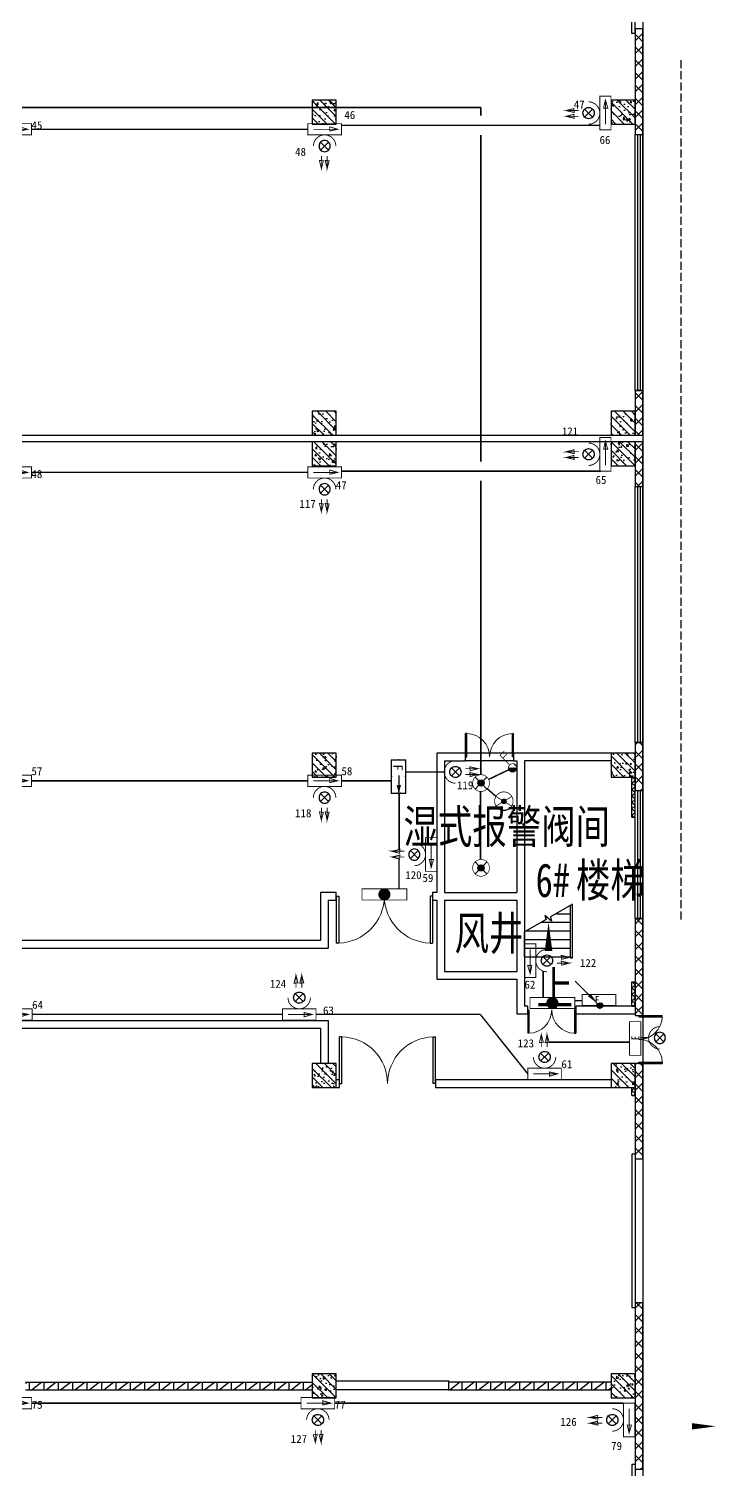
# Model space of a CAD drawing. Header units: millimetres. Extents: x -633009578 to 5705885, y -633235091 to 2571734.
# Drawn here: x 3144997 to 3166546, y 2095835 to 2140835 of the extents above; entities that cross this region are included whole.
import ezdxf
from ezdxf.enums import TextEntityAlignment as Align

# ---------------------------------------------------------------- set-up
doc = ezdxf.new("R2010")
doc.units = ezdxf.units.MM
doc.header["$LTSCALE"] = 1000
doc.header["$MEASUREMENT"] = 0
doc.linetypes.add('DASH', pattern=[0.35, 0.25, -0.1])
doc.layers.get('0').update_dxf_attribs({"color": 9})
for name, color, linetype in [('000000000000电气', 7, 'Continuous'), ('A-COLUM(柱)', 255, 'Continuous'), ('A-DI-S(箭头)', 76, 'Continuous'), ('A-DOOR(门）', 4, 'Continuous'), ('A-F-AREA(计算)', 5, 'Continuous'), ('A-FLOR(看线)', 8, 'Continuous'), ('A-HATH(填充)', 8, 'Continuous'), ('A-ST-O(室外)', 54, 'Continuous'), ('A-STAR(楼梯)', 51, 'Continuous'), ('A-TEXT(房间)', 243, 'Continuous'), ('A-WALL(墙)', 255, 'Continuous'), ('A-WINDOW（窗）', 4, 'Continuous'), ('DIM_SYMB', 3, 'Continuous'), ('PUB_TEXT', 7, 'Continuous'), ('WALL', 9, 'Continuous'), ('电-弱电平面-箭头', 3, 'Continuous'), ('电-强电平面-线缆', 3, 'Continuous'), ('设备-动力', 3, 'Continuous'), ('设备-照明', 3, 'Continuous')]:
    doc.layers.add(name, color=color, linetype=linetype)
doc.styles.add('_TCH', font='simhei.ttf', dxfattribs={"width": 0.75, "bigfont": 'hztxt.shx'})
doc.styles.add('_TCH_DIM', font='simhei.ttf', dxfattribs={"width": 0.8, "bigfont": 'hztxt.shx'})
doc.styles.add('_TEL_DIM', font='simhei.ttf', dxfattribs={"height": 3.5, "bigfont": 'HZTXT'})
doc.styles.add('IDQSTYLE', font='simhei.ttf', dxfattribs={"width": 0.707, "bigfont": 'hztxt.shx'})
doc.styles.get("Standard").update_dxf_attribs({"font": 'simhei.ttf', "bigfont": 'hztxt.shx'})
doc.styles.add('宋体', font='simhei.ttf')
pattern_1 = [(45, (597721.4751960551, 677964.29318137), (-100.0001016555733, 100.0001016555733), []), (135, (597721.4751960551, 677964.29318137), (-100.0001016555733, -100.0001016555733), [])]
pattern_2 = [(45, (597821.4751960551, 677964.29318137), (-200.0002033111466, 200.0002033111467), []), (135, (597821.4751960551, 677964.29318137), (-200.0002033111467, -200.0002033111466), [])]
pattern_3 = [(0, (597621.4751960551, 677964.29318137), (0, 350), []), (37.875, (598021.4751960551, 677964.29318137), (-169.61527734408, 218.0766567528281), []), (90, (598021.4751960551, 677964.29318137), (-450, 2.755455298081545e-14), [])]

# ---------------------------------------------------------------- blocks, each defined once
blk = doc.blocks.new('HC000080')
at = {"color": 0, "linetype": 'Continuous', "const_width": 0.2}
blk.add_lwpolyline([(-3.75, 1.25), (3.75, 1.25), (3.75, -1.25), (-3.75, -1.25), (-3.75, 1.25)], dxfattribs=at)
at = {"color": 0, "style": 'IDQSTYLE', "width": 0.7}
for tag, p in [('E', (-0.3130491551307273, -0.8903283460458624)), ('PSFHATT', (5.75, -1.25))]:
    blk.add_attdef(tag, p, '', height=1.715220417977644, dxfattribs=at)
blk = doc.blocks.new('*X126')
at = {"color": 0, "linetype": 'Continuous'}
for p, q in [((192.590110055903, 446.7242872143482), (193.9264208598343, 448.0605980182795)), ((192.6512440212146, 447.2096852483717), (193.4410228258108, 447.9994640529679)), ((192.666080612941, 446.3759937026742), (194.2747143715083, 447.9846274612416)), ((192.8122309321682, 446.0978799531896), (194.552828120993, 447.8384771420143)), ((193.0126674313866, 445.874052383696), (194.7766556904866, 447.6380406427959)), ((193.2651240367983, 445.7022449203958), (194.9484631537868, 447.3855840373842)), ((193.5780466605768, 445.5909034754624), (195.0598045987202, 447.0726614136058)), ((193.9838870800477, 445.5724798262212), (195.0782282479613, 446.6668209941349))]:
    blk.add_line(p, q, dxfattribs=at)
blk = doc.blocks.new('HC001447')
at = {"color": 0, "linetype": 'Continuous'}
blk.add_line((-5.469508829517324, -5.531426259851287), (-2.364015929042509, -2.356448738054951), dxfattribs=at)
blk.add_lwpolyline([(-2.364015929042509, -2.356448738054951, 0.8, 0, 0), (-0.4121164681388194, -0.4698776614111466, 0, 0, 0)], format="xyseb", dxfattribs=at)
blk.add_circle((0, 0), 0.625, dxfattribs=at)
at = {"color": 0, "linetype": 'Continuous', "xscale": 0.5, "yscale": 0.5, "zscale": 0.5}
blk.add_blockref('*X126', (-96.91845018383214, -223.4069038532592), dxfattribs=at)
at = {"color": 0, "style": 'IDQSTYLE', "width": 0.7}
blk.add_attdef('PSFHATT', (2.62500001, -5.531426259851287), '', height=2.5, dxfattribs=at)
blk = doc.blocks.new('HC000078')
at = {"color": 0, "linetype": 'Continuous', "const_width": 0.2}
for points in [[(-3.750000000000028, 1.25), (3.75, 1.25), (3.75, -1.25), (-3.750000000000028, -1.25), (-3.750000000000028, 1.25)], [(2.5, 0), (-2.500000000000028, 0)]]:
    blk.add_lwpolyline(points, dxfattribs=at)
blk.add_lwpolyline([(2.917016710174721, 0), (1.120131515022848, 0.3984556212736834), (1.120131515022848, -0.539087017017323)], close=True, dxfattribs=at)
at = {"color": 0, "style": 'IDQSTYLE', "width": 0.7}
blk.add_attdef('PSFHATT', (5.75, -1.25), '', height=2.5, dxfattribs=at)
blk = doc.blocks.new('HC000064')
at = {"color": 0, "linetype": 'Continuous'}
for p, q in [((-0.8838834764831063, -0.8838834764831063), (0.8838834764831063, 0.8838834764831063)), ((-0.8838834764830494, 0.8838834764831063), (0.8838834764831631, -0.8838834764831063))]:
    blk.add_line(p, q, dxfattribs=at)
at = {"color": 0, "linetype": 'Continuous', "const_width": 0.2}
blk.add_lwpolyline([(5.710751695749348e-14, 2.499999999999886, 0.1989123673796647), (-1.767766952966326, 1.767766952966327, 0.1989123673796613), (-2.5, 1.951292859901378e-16, 0.1989123673796761), (-1.767766952966326, -1.76776695296644, 0.1989123673796782), (5.594010226827932e-14, -2.500000000000227)], format="xyb", dxfattribs=at)
for points in [[(2.226896073527712, 0.5659208660671311), (5.003498004369476, 0.5624686703930024), (3.296463286048663, 1.009912150058199), (3.185957433181557, 0.1260038671447887), (5.003498004369476, 0.5624686703930024)], [(2.224443767981995, -0.721123763554715), (5.001045698823816, -0.7245759592289005), (3.294010980502946, -0.2771324795636474), (3.18350512763584, -1.161040762477114), (5.001045698823816, -0.7245759592289005)]]:
    blk.add_lwpolyline(points, dxfattribs=at)
at = {"color": 0, "linetype": 'Continuous'}
for centre, radius, start, end in [((1.199040866595169e-14, -7.105427357601002e-14), 1.250000000000069, 135.0000000000036, 179.9999999999968), ((-2.259303855112194e-14, -1.740829702612245e-13), 1.250000000000117, 89.99999999999898, 134.9999999999991), ((-9.10937991704941e-14, -1.740829702612245e-13), 1.250000000000117, 45.00000000000085, 89.99999999999582), ((-1.252331571777177e-13, -7.088774012231625e-14), 1.250000000000068, 3.249254662582951e-12, 44.99999999999639), ((-2.284838984678572e-13, -5.684341886080801e-14), 1.250000000000172, 315.0000000000093, 2.605510395054555e-12), ((-2.264854970235319e-14, -5.695444116327053e-14), 1.250000000000034, 179.9999999999974, 225.0000000000007), ((-2.270406085358445e-14, -1.338928967697939e-13), 1.24999999999998, 224.9999999999983, 270.000000000001), ((-9.131584377541913e-14, 3.996802888650564e-15), 1.250000000000118, 270.0000000000042, 315.0000000000028)]:
    blk.add_arc(centre, radius, start, end, dxfattribs=at)
at = {"color": 0, "style": 'IDQSTYLE', "width": 0.7}
blk.add_attdef('PSFHATT', (7.003498004369476, -2.500000010000227), '', height=2.5, dxfattribs=at)
blk = doc.blocks.new('*X118')
at = {"color": 0, "linetype": 'Continuous'}
for p, q in [((279.6093350358959, 223.0407925409721), (280.9478239213746, 224.3792814264508)), ((279.6227829512929, 223.3370831688437), (280.6515332934888, 224.3658335110396)), ((279.6511091444202, 222.7997239370217), (281.1888925253249, 224.3375073179265)), ((279.7280550816477, 222.5938271617747), (281.3947893005719, 224.2605613806989)), ((279.7925730165214, 223.7897159465469), (280.1989005157282, 224.1960434457536)), ((279.8323224122641, 222.4152517799165), (281.5733646824301, 224.1562940500824)), ((279.960458729053, 222.2605453842307), (281.7280710781159, 224.0281577332937)), ((280.1113752959016, 222.1286192386046), (281.8599972237337, 223.8772411664368)), ((280.2858431100155, 222.020244340244), (281.9683721221114, 223.7027733523398)), ((280.4868434366447, 221.9384019543985), (282.0502145079389, 223.5017730256928)), ((280.7212278995912, 221.8899437048705), (282.0986727574656, 223.2673885627449)), ((281.0058032732674, 221.891676366072), (282.0969400962746, 222.9828131890793)), ((281.4082737989092, 222.0113041792392), (281.9773122830819, 222.5803426634118))]:
    blk.add_line(p, q, dxfattribs=at)
blk = doc.blocks.new('HC000083')
at = {"color": 0, "linetype": 'Continuous', "const_width": 0.2}
blk.add_lwpolyline([(-5, 1.25), (-5, -1.250000000000057), (5.000000000000057, -1.250000000000057), (5.000000000000057, 1.25), (-5, 1.25)], dxfattribs=at)
blk.add_lwpolyline([(-1.25, -6.89688106980167e-17, 0.1989123673796731), (-0.8838834764831631, -0.88388347648322, 0.1989123673796706), (5.611420480838656e-14, -1.250000000000057, 0.198912367379652), (0.8838834764832768, -0.88388347648322, 0.1989123673796278), (1.25, 0, 0.1989123673796504), (0.88388347648322, 0.8838834764830494, 0.1989123673796686), (5.680893445545904e-14, 1.25, 0.1989123673796706), (-0.883883476483163, 0.8838834764831632, 0.1989123673796553)], format="xyb", close=True, dxfattribs=at)
at = {"color": 0, "linetype": 'Continuous'}
blk.add_blockref('*X118', (-280.8559544658493, -223.1326619964974), dxfattribs=at)
at = {"color": 0, "style": 'IDQSTYLE', "width": 0.7}
blk.add_attdef('PSFHATT', (7.000000000000057, -1.250000010000057), '', height=2.5, dxfattribs=at)
blk = doc.blocks.new('HC000063')
at = {"color": 0, "linetype": 'Continuous'}
for p, q in [((-0.8838834764831063, -0.8838834764831631), (0.8838834764831063, 0.8838834764829926)), ((-0.8838834764830494, 0.8838834764830494), (0.8838834764831631, -0.8838834764831631))]:
    blk.add_line(p, q, dxfattribs=at)
at = {"color": 0, "linetype": 'Continuous', "const_width": 0.2}
blk.add_lwpolyline([(5.77736507722736e-14, 2.499999999999886, 0.1989123673796648), (-1.767766952966326, 1.767766952966213, 0.1989123673796613), (-2.5, -1.128255746208508e-13, 0.1989123673796761), (-1.767766952966326, -1.767766952966497, 0.1989123673796782), (5.594010226827932e-14, -2.500000000000284)], format="xyb", dxfattribs=at)
at = {"color": 0, "linetype": 'Continuous'}
for centre, radius, start, end in [((1.49213974509621e-13, -1.27897692436818e-13), 1.250000000000206, 135.0000000000062, 179.9999999999993), ((-9.120482147295661e-14, -2.025046796916286e-13), 1.250000000000089, 89.99999999999582, 134.999999999996), ((-2.248201624865942e-14, -2.025046796916286e-13), 1.250000000000089, 45.00000000000399, 89.99999999999898), ((-2.62456723021387e-13, -1.277311589831243e-13), 1.250000000000206, 6.4374426752811e-13, 44.9999999999938), ((-9.126033262418787e-14, -1.422195694544826e-13), 1.249999999999966, 179.9999999999987, 225.000000000002), ((-9.131584377541913e-14, -1.623146062001979e-13), 1.249999999999951, 225.0000000000013, 270.0000000000042), ((-2.270406085358445e-14, -2.442490654175344e-14), 1.250000000000089, 270.000000000001, 314.9999999999997), ((-1.598721155460225e-13, -1.4210854715202e-13), 1.250000000000103, 315.000000000008, 1.302755197527349e-12)]:
    blk.add_arc(centre, radius, start, end, dxfattribs=at)
at = {"color": 0, "style": 'IDQSTYLE', "width": 0.7}
blk.add_attdef('PSFHATT', (3.250000009999943, -2.500000010000284), '', height=2.5, dxfattribs=at)
blk = doc.blocks.new('$equip_U$00000097(PC-20190719OMEG)')
h = blk.add_hatch()
h.set_pattern_fill('ANGLE', color=3, scale=0.25)
h.set_pattern_definition([(0, (-95.90287843095575, -36.03268988946184), (0, 0.873125), [0.635, -0.238125]), (90, (-95.90287843095575, -36.03268988946184), (-0.873125, 5.346348682527664e-17), [0.635, -0.238125])])
h.paths.add_polyline_path([(-0.6530363404890522, 0.00859680310350086), (-0.3650363404885866, -0.06340319689661555), (-0.3650363404885866, 0.08059680310361728)])
at = {"color": 3}
for p, q in [((-0.7199999999938882, 0.2999999999974534), (-0.7199999999938882, -0.2999999999974534)), ((0.7200000000011642, 0.2999999999974534), (-0.7199999999938882, 0.2999999999974534)), ((-0.7078247590179672, 0.08059680310361728), (-0.7078247590179672, -0.06340319689661555)), ((-0.6530363404890522, 0.00859680310350086), (-0.3650363404885866, 0.08059680310361728)), ((-0.3650363404885866, -0.06340319689661555), (-0.6530363404890522, 0.00859680310350086)), ((0.05609875861409819, 0.00859680310350086), (-0.6050363404938253, 0.00859680310350086)), ((0.7200000000011642, -0.2999999999974534), (0.7200000000011642, 0.2999999999974534)), ((-0.7199999999938882, -0.2999999999974534), (0.7200000000011642, -0.2999999999974534))]:
    blk.add_line(p, q, dxfattribs=at)
at = {"color": 3, "const_width": 0.04}
blk.add_lwpolyline([(-0.7199999999938882, 0.2999999999974534), (-0.7199999999938882, -0.2999999999974534), (0.7200000000011642, -0.2999999999974534), (0.7200000000011642, 0.2999999999974534), (-0.7199999999938882, 0.2999999999974534), (-0.7199999999938882, -0.2999999999974534)], dxfattribs=at)
for p in [(0, 0.2999999999974534), (-0.7199999999938882, -1.818989403545856e-12), (-7.619048119522631e-06, -0.3000099999972008), (0.7200000000011642, -1.818989403545856e-12)]:
    blk.add_point(p)
at = {"color": 7, "style": '_TEL_DIM', "flags": 1}
for tag in ['REMARK', 'A']:
    blk.add_attdef(tag, text='', height=2.5e-05, dxfattribs=at).set_placement((0, 0), align=Align.MIDDLE_CENTER)
at = {"color": 3, "style": '_TEL_DIM'}
blk.add_attdef('F', text='', height=0.4, dxfattribs=at).set_placement((0.3836356056344812, -0.03004351179515652), align=Align.MIDDLE_CENTER)
at = {"color": 7, "style": '_TEL_DIM'}
blk.add_attdef('$TEXT$', text='', height=2.5e-05, dxfattribs=at).set_placement((0.3836356056344812, -0.03004351179333753), align=Align.MIDDLE_CENTER)
blk = doc.blocks.new('*X150')
at = {"color": 0, "linetype": 'Continuous'}
for p, q in [((279.9420860686181, 223.0907008612197), (280.8979156011271, 224.0465303937287)), ((279.9854805002326, 222.8512525803596), (281.1373638819872, 224.0031359621142)), ((279.9868669209781, 223.4183244260543), (280.5702920362925, 224.0017495413687)), ((280.0743412491943, 222.6572706168466), (281.3313458455001, 223.9142752131524)), ((280.1974871625503, 222.497573817728), (281.4910426446187, 223.7911292997965)), ((280.3519451819565, 222.3691891246596), (281.6194273376872, 223.6366712803903)), ((280.539796743254, 222.2741979734825), (281.7144184888643, 223.4488197190928)), ((280.7702917107533, 222.2218502285072), (281.7667662338396, 223.2183247515934)), ((281.0759642864814, 222.2446800917606), (281.7439363705861, 222.9126521758653))]:
    blk.add_line(p, q, dxfattribs=at)
blk = doc.blocks.new('HC000061')
at = {"color": 0, "linetype": 'Continuous'}
for p, q in [((-0.655530613370388, 0.6381189538353738), (-1.771203499631326, 1.764323712616999)), ((1.767766952962234, 1.767766952962347), (0.6468833682913555, 0.6468833682914692)), ((-0.6554506590218239, -0.6382010795241513), (-1.771171542393972, -1.764355793885329)), ((0.6468833682801005, -0.6468833682798731), (1.767766952964394, -1.767766952964166))]:
    blk.add_line(p, q, dxfattribs=at)
at = {"color": 0, "linetype": 'Continuous', "const_width": 0.2}
blk.add_lwpolyline([(1.767766952966383, -1.767766952966212, 0.1989123673796617), (2.5, 2.273736754432321e-13, 0.1989123673796613), (1.767766952966326, 1.767766952966554, 0.1989123673796529), (5.710751695749348e-14, 2.500000000000114, 0.1989123673796647), (-1.767766952966326, 1.767766952966554, 0.1989123673796613), (-2.5, 2.275688047292222e-13, 0.1989123673796761), (-1.767766952966327, -1.767766952966212, 0.198912367379672), (5.627316917566264e-14, -2.499999999999886, 0.1989123673796541)], format="xyb", close=True, dxfattribs=at)
at = {"color": 0, "linetype": 'Continuous'}
blk.add_circle((5.684341886080801e-14, 2.273736754432321e-13), 0.9148312326998418, dxfattribs=at)
blk.add_blockref('*X150', (-280.8559544658493, -223.1326619964972), dxfattribs=at)
at = {"color": 0, "style": 'IDQSTYLE', "width": 0.7}
blk.add_attdef('PSFHATT', (4.50000001, -2.500000009999886), '', height=2.5, dxfattribs=at)
blk = doc.blocks.new('HC000109')
at = {"color": 0, "linetype": 'Continuous'}
for p, q in [((-1.24820705141542, 1.183073497038947), (0.06692650293882746, 2.498207051393194)), ((-1.227375439261322, 1.48674782166762), (-0.2367478216677337, 2.477375439261209)), ((-1.210436602831748, 0.9380012331479861), (-0.01630163230771547, 2.132136203672019)), ((-1.136356950678134, 0.7292381728269675), (-0.01630163230771547, 1.849293491197443)), ((-1.03445970279165, 0.5482927082388755), (-0.01630163230771547, 1.56645077872281)), ((-1.0086771875512, 1.988288785852376), (-0.7382887857986016, 2.258677187604974)), ((-0.9084859780380721, 0.391423720517821), (-0.01630163230771547, 1.283608066248178)), ((-0.7597101605791745, 0.2573568255020859), (-0.01630163230765862, 1.000765353773545)), ((-0.5875373848356271, 0.1466868887710007), (-0.01630163230771547, 0.7179226412989692)), ((-0.3892351022589078, 0.06214645887314418), (-0.01630163230771547, 0.4350799288243365)), ((-0.1584549823282369, 0.01008386632918246), (-0.01630163230771547, 0.1522372163497039)), ((0.5026729312669436, 0.1055263549750975), (1.144473645024846, 0.747327068733))]:
    blk.add_line(p, q, dxfattribs=at)
at = {"color": 0, "linetype": 'Continuous', "const_width": 0.2}
for points in [[(0.8838834764831067, 2.133883476483163), (3.75, 5), (5, 3.75)], [(-0.01630163230771547, 2.446617038184797), (-0.01630163230771547, 0.007363348568844685)], [(2.883811813151795, 4.145929775218292), (4.176439635083511, 2.889893845753306)]]:
    blk.add_lwpolyline(points, dxfattribs=at)
blk.add_lwpolyline([(0.88388347648322, 0.3661165235168934, 0.1989123673796338), (1.249999999999944, 1.250000000000057, 0.1989123673796269), (0.8838834764831636, 2.13388347648322, 0.1989123673796352), (3.608224830031759e-16, 2.5, 0.198912367379654), (-0.8838834764831626, 2.133883476483277, 0.1989123673796721), (-1.250000000000056, 1.250000000000057, 0.1989123673796564), (-0.8838834764832764, 0.3661165235168368, 0.198912367379673), (0, 0, 0.198912367379652)], format="xyb", close=True, dxfattribs=at)
at = {"color": 0, "style": 'IDQSTYLE', "width": 0.7}
blk.add_attdef('PSFHATT', (7, -1e-08), '', height=2.5, dxfattribs=at)
blk = doc.blocks.new('*X159')
at = {"color": 0, "linetype": 'Continuous'}
for p, q in [((292.887994045295, 135.6274459094068), (293.516320533106, 136.2557723972178)), ((292.952224463849, 135.4088336154862), (293.7349328270265, 136.1915419786637)), ((292.9956283900541, 136.0179229666405), (293.1258434758722, 136.1481380524586)), ((293.0755886594741, 135.2493550986367), (293.8944113438761, 136.0681777830387)), ((293.2494900660814, 135.1404137927693), (294.0033526497434, 135.8942763764314)), ((293.4911899527468, 135.0992709669601), (294.0444954755525, 135.6525764897659))]:
    blk.add_line(p, q, dxfattribs=at)
blk = doc.blocks.new('HC000703')
at = {"color": 0, "linetype": 'Continuous', "const_width": 0.2000000000000002}
blk.add_lwpolyline([(-2.399999999999977, 0.05872925643336657, 1), (2.399999999999977, 0.05872925643336657, 1)], format="xyb", close=True, dxfattribs=at)
at = {"color": 0, "linetype": 'Continuous', "const_width": 0.2}
for points in [[(-2.074282131997677, 1.265938284269794), (2.022051310501354, -1.234061715730206)], [(2.074282131997734, 1.265938284269794), (-2.022051310501354, -1.234061715730206)]]:
    blk.add_lwpolyline(points, dxfattribs=at)
at = {"color": 0, "linetype": 'Continuous'}
blk.add_circle((0.02097265619840982, -0.0127996515010409), 0.5796574060804803, dxfattribs=at)
blk.add_arc((3.410605131648481e-12, 0.05872925643825511), 2.400000000004948, 224.6186283858651, 315.1351718326803, dxfattribs=at)
blk.add_blockref('*X159', (-293.4444389024706, -135.6911545353449), dxfattribs=at)
at = {"color": 0, "style": 'IDQSTYLE', "width": 0.7}
blk.add_attdef('PSFHATT', (4.400000009999977, -2.341270753566693), '', height=2.5, dxfattribs=at)
blk = doc.blocks.new('$DorLib2D$00000002')
for p, q in [((-0.5, -5.684341886080802e-17), (-0.5000000000000007, 0.4875)), ((-0.4750000000000007, 0.4875), (-0.5000000000000007, 0.4875)), ((-0.475, -2.842170943040401e-17), (-0.4750000000000007, 0.4875)), ((0.475, -2.842170943040401e-17), (0.4750000000000007, 0.4875)), ((0.4750000000000007, 0.4875), (0.5000000000000007, 0.4875)), ((0.5, -5.684341886080802e-17), (0.5000000000000007, 0.4875)), ((-0.5, -5.684341886080802e-17), (-0.475, -2.842170943040401e-17)), ((0.5, -5.684341886080802e-17), (0.475, -2.842170943040401e-17))]:
    blk.add_line(p, q)
at = {"lineweight": 13}
for centre, start, end in [((-0.4875, -4.263256414560601e-17), 0, 88.53071641864632), ((0.4875, -4.263256414560601e-17), 91.4692835813537, 180)]:
    blk.add_arc(centre, 0.4875, start, end, dxfattribs=at)
blk = doc.blocks.new('$DorLib2D$00000126')
at = {"color": 0, "linetype": 'Continuous'}
for p, q in [((-0.5319999999956053, 0.5), (-0.5319999999956053, 0.900000000000091)), ((0.5320000000047003, 0.900000000000091), (0.5320000000047003, 0.5000000000002274))]:
    blk.add_line(p, q, dxfattribs=at)
at = {"color": 0, "linetype": 'DASH'}
for p, q in [((-0.5319999999956053, 0.900000000000091), (0.5320000000047003, 0.900000000000091)), ((-0.5319999999956053, 0.5), (0.5320000000047003, 0.5000000000002274))]:
    blk.add_line(p, q, dxfattribs=at)
blk = doc.blocks.new('$DorLib2D$00000136')
at = {"color": 0, "linetype": 'DASH'}
blk.add_line((0.5074999999959537, 0.6666666666674388), (-0.507500000003974, 0.666666666667382), dxfattribs=at)
at = {"color": 0, "linetype": 'Continuous'}
blk.add_line((-0.5000000000040377, -0.4999999999982236), (0.4999999999959623, -0.4999999999981668), dxfattribs=at)
blk = doc.blocks.new('$TCHSYS$WIN2D')
for p, q in [((-0.5, 0.5), (0.5, 0.5)), ((-0.5, 0.5), (-0.4999999999999999, -0.5)), ((0.5, 0.5), (0.4999999999999998, -0.5)), ((0.5, 0.1666666666666666), (-0.5, 0.1666666666666666)), ((0.5, -0.1666666666666667), (-0.5, -0.1666666666666667)), ((-0.4999999999999999, -0.5), (0.5, -0.5))]:
    blk.add_line(p, q)
blk = doc.blocks.new('_FZH')
h = blk.add_hatch()
h.set_pattern_fill('钢筋混凝土', color=256, scale=0.1, style=0)
h.set_pattern_definition([(45, (0, 0), (-0.1767766952966369, 0.1767766952966369), []), (50, (0, 0), (0.7172601826007535, -0.06275213498259512), [0.07500000000000001, -0.8250000000000001]), (355, (0, 0), (-0.138751333613, 0.7521921337000119), [0.06, -0.66]), (100.4514, (0.05977168000000001, -0.00522934), (0.5785093817140216, 0.6894395420609536), [0.06374019, -0.701142112]), (46.1842, (0, 0.2), (1.067241048625645, -0.1655190143290181), [0.1125, -1.2375]), (96.6356, (0.088936745, 0.186206693), (0.9346627055487033, 0.9741178709004418), [0.095610288, -1.051713]), (351.1842, (0, 0.2), (0.9346619451336272, 0.9741186009253247), [0.09000000000000001, -0.9900000000000001]), (21, (0.1, 0.15), (0.5969070521184617, -0.4026188906653388), [0.07500000000000001, -0.8250000000000001]), (326, (0.1, 0.15), (0.2433153319215824, 0.7251500450468529), [0.06, -0.66]), (71.4514, (0.149742233, 0.116448394), (0.84022262858149, 0.3225304967099524), [0.06374019, -0.701142112]), (37.50000000000001, (0, 0), (0.01215985531729062, 0.3328938538313115), [0, -0.652, 0, -0.67, 0, -0.6625000000000001]), (7.499999999999999, (0, 0), (0.2630695374421486, 0.3944117118823603), [0, -0.382, 0, -0.637, 0, -0.2525]), (-32.5, (-0.223, 0), (0.533822436172409, -0.02255487173437976), [0, -0.25, 0, -0.78, 0, -1.035]), (-42.5, (-0.323, 0), (0.5831861693423862, 0.1001049823323177), [0, -0.325, 0, -0.518, 0, -0.735])])
h.paths.add_polyline_path([(-0.5, -0.5), (0.5, -0.5), (0.5, 0.5), (-0.5, 0.5)])
blk.add_lwpolyline([(-0.5, -0.5), (0.5, -0.5), (0.5, 0.5), (-0.5, 0.5)], close=True)

msp = doc.modelspace()

# ---------------------------------------------------------------- hatches: boundary and pattern name
at = {"layer": 'A-HATH(填充)'}
h = msp.add_hatch(dxfattribs=at)
h.set_pattern_fill('多孔材料', color=256, scale=100, style=0)
h.set_pattern_definition(pattern_2)
h.paths.add_polyline_path([(3163919.994031781, 2140834.629172276), (3163919.994031781, 2137534.924793003), (3164159.994031775, 2137534.924793003), (3164159.994031775, 2140834.629172276)])
h = msp.add_hatch(dxfattribs=at)
h.set_pattern_fill('多孔材料', color=256, scale=100, style=0)
h.set_pattern_definition(pattern_2)
h.paths.add_polyline_path([(3164159.99403178, 2128134.629172626), (3164159.994031776, 2129534.924793512), (3163919.994031781, 2129534.924793512), (3163919.99403178, 2128134.629172626)])
h = msp.add_hatch(dxfattribs=at)
h.set_pattern_fill('多孔材料', color=256, scale=100, style=0)
h.set_pattern_definition(pattern_2)
h.paths.add_polyline_path([(3163919.99403178, 2127934.629172627), (3163919.994031768, 2126534.924793003), (3164159.994031797, 2126534.924793003), (3164159.99403178, 2127934.629172627)])
h = msp.add_hatch(dxfattribs=at)
h.set_pattern_fill('多孔材料', color=256, scale=100, style=0)
h.set_pattern_definition(pattern_2)
h.paths.add_polyline_path([(3163919.994031768, 2118534.924793512), (3163919.994031768, 2117034.629172276), (3164159.994031797, 2117034.629172276), (3164159.994031797, 2118534.924793512)])
h = msp.add_hatch(dxfattribs=at)
h.set_pattern_fill('多孔材料', color=256, scale=50, style=0)
h.set_pattern_definition(pattern_1)
h.paths.add_polyline_path([(3163919.994031765, 2116209.629172626), (3163919.994031765, 2117459.629172626), (3163819.994031765, 2117459.629172626), (3163819.994031765, 2116209.629172626)])
h = msp.add_hatch(dxfattribs=at)
h.set_pattern_fill('多孔材料', color=256, scale=100, style=0)
h.set_pattern_definition(pattern_2)
h.paths.add_polyline_path([(3164159.99403178, 2110184.629172721), (3164159.994031797, 2113034.629172276), (3163919.994031768, 2113034.629172276), (3163919.99403178, 2110184.629172721)])
h = msp.add_hatch(dxfattribs=at)
h.set_pattern_fill('多孔材料', color=256, scale=50, style=0)
h.set_pattern_definition(pattern_1)
h.paths.add_polyline_path([(3163919.994030093, 2110304.629171809), (3163919.994030093, 2111064.629172639), (3163819.994030093, 2111064.629172639), (3163819.994030093, 2110304.629171809)])
h = msp.add_hatch(dxfattribs=at)
h.set_pattern_fill('多孔材料', color=256, scale=100, style=0)
h.set_pattern_definition(pattern_2)
h.paths.add_polyline_path([(3163919.99403178, 2110184.629172721), (3163919.994031782, 2110009.629172784), (3164159.994031779, 2110009.629172784), (3164159.99403178, 2110184.629172721)])
h = msp.add_hatch(dxfattribs=at)
h.set_pattern_fill('多孔材料', color=256, scale=100, style=0)
h.set_pattern_definition(pattern_2)
h.paths.add_polyline_path([(3163919.994031782, 2108509.629173293), (3163919.994031782, 2105534.629172784), (3164159.994031778, 2105534.629172784), (3164159.994031779, 2108509.629173293)])
h = msp.add_hatch(dxfattribs=at)
h.set_pattern_fill('多孔材料', color=256, scale=50, style=0)
h.set_pattern_definition(pattern_1)
h.paths.add_polyline_path([(3163919.994030093, 2107509.629172624), (3163919.994030093, 2107759.629172626), (3163819.994030093, 2107759.629172626), (3163819.994030093, 2107509.629172624)])
h = msp.add_hatch(dxfattribs=at)
h.set_pattern_fill('多孔材料', color=256, scale=100, style=0)
h.set_pattern_definition(pattern_2)
h.paths.add_polyline_path([(3163919.994031783, 2101034.629172784), (3163919.994031783, 2095834.629172785), (3164159.994031777, 2095834.629172785), (3164159.994031778, 2101034.629172784)])
h = msp.add_hatch(dxfattribs=at)
h.set_pattern_fill('空心砖', color=256, scale=100, style=0)
h.set_pattern_definition(pattern_3)
h.paths.add_polyline_path([(3153844.99403178, 2098314.629172626), (3153844.99403178, 2098554.629172626), (3144894.99403178, 2098554.629172626), (3144894.99403178, 2098314.629172626)])
h = msp.add_hatch(dxfattribs=at)
h.set_pattern_fill('空心砖', color=256, scale=100, style=0)
h.set_pattern_definition(pattern_3)
h.paths.add_polyline_path([(3163169.99403178, 2098554.629172626), (3158094.994031504, 2098554.629172608), (3158094.994031504, 2098314.629172608), (3163169.99403178, 2098314.629172626)])

# ---------------------------------------------------------------- linework, layer by layer
at = {"layer": 'A-DI-S(箭头)'}
msp.add_lwpolyline([(3164684.298177314, 2097173.991821655, 0, 0, 0), (3166446.484361263, 2097173.991821655, 0, 200, 0), (3165696.484361263, 2097173.991821655, 0, 0, 0)], format="xyseb", dxfattribs=at)
at = {"layer": 'A-DOOR(门）'}
for p, q in [((3160129.994031442, 2118209.629172626), (3158629.994031442, 2118209.629172626)), ((3160129.994031442, 2117969.629172626), (3158629.994031442, 2117969.629172626)), ((3164159.99403178, 2105534.629172626), (3164159.99403178, 2101034.629172626))]:
    msp.add_line(p, q, dxfattribs=at)
at = {"layer": 'A-F-AREA(计算)'}
msp.add_lwpolyline([(3029879.994031782, 2196074.629172625), (3164159.994031782, 2196074.629172625), (3164159.994031782, 2059994.629172625), (3029879.994031782, 2059994.629172625)], close=True, dxfattribs=at)
at = {"layer": 'A-FLOR(看线)'}
for points in [[(3097119.994031766, 2128134.629172626), (3163169.99403178, 2128134.629172626)], [(3163169.99403178, 2127934.629172626), (3097119.994031765, 2127934.629173214)]]:
    msp.add_lwpolyline(points, dxfattribs=at)
at = {"layer": 'A-ST-O(室外)', "linetype": 'DASH'}
msp.add_lwpolyline([(3165360.003306554, 2113009.629172971), (3165360.007218497, 2139884.629172627)], dxfattribs=at)
at = {"layer": 'A-STAR(楼梯)'}
for p, q in [((3161969.994031431, 2113487.641874518), (3161280.512878495, 2113089.5697452)), ((3161909.994031431, 2111809.629172626), (3161909.994031511, 2113453.000858413)), ((3161969.994031454, 2112508.100122903), (3161969.994031541, 2113487.641874176)), ((3161969.994031431, 2111809.629172626), (3161969.994031381, 2113487.641874489)), ((3161142.192506762, 2113009.710441345), (3160469.994031431, 2112621.616470734)), ((3160986.167172209, 2112919.629172678), (3161909.994031559, 2112919.629172581)), ((3161315.453446891, 2112959.169757166), (3161109.408505452, 2113132.061991533)), ((3161109.408505452, 2113132.061991533), (3161142.192506762, 2113009.710441345)), ((3161280.512878495, 2113089.5697452), (3161315.453446891, 2112959.169757166)), ((3161453.820890839, 2113189.62917239), (3161909.994031571, 2113189.629172581)), ((3160469.994031431, 2111839.629172626), (3160469.994031454, 2112621.616470969)), ((3160469.994031431, 2112379.629172626), (3161909.994031533, 2112379.629172581)), ((3160518.51345433, 2112649.629172822), (3161909.994031546, 2112649.629172581)), ((3161969.994031431, 2111839.629172626), (3161969.994031454, 2112508.100122903)), ((3160469.994031431, 2112109.629172626), (3161909.994031519, 2112109.629172581)), ((3160469.994031431, 2111839.629172626), (3161909.994031507, 2111839.629172581)), ((3161909.994031431, 2111809.629172626), (3161969.994031431, 2111809.629172626))]:
    msp.add_line(p, q, dxfattribs=at)
at = {"layer": 'A-WALL(墙)'}
for p, q in [((3158629.994031504, 2118209.629172565), (3157729.994031395, 2118209.629172458)), ((3157729.994031395, 2118209.629172458), (3157729.994031395, 2113854.629172679)), ((3158629.994031504, 2117969.629172499), (3158629.994031504, 2118209.629172565)), ((3160349.994031431, 2118209.629172626), (3160129.994031504, 2118209.629172661)), ((3160129.994031504, 2118209.629172661), (3160129.994031504, 2117969.629172499)), ((3163169.99403178, 2118209.629172626), (3160349.994031431, 2118209.629172626)), ((3157969.994031395, 2117969.629172458), (3158629.994031504, 2117969.629172499)), ((3157969.994031395, 2117969.629172458), (3157969.994031395, 2113854.629172581)), ((3160129.994031504, 2117969.629172499), (3160229.994031353, 2117969.629172458)), ((3160229.994031353, 2117969.629172458), (3160229.994031353, 2113854.629172581)), ((3160469.994031466, 2117969.629172725), (3160469.994031431, 2113734.629172626)), ((3163169.99403178, 2117969.629172626), (3160469.994031466, 2117969.629172725)), ((3163819.994031765, 2116209.629172626), (3163819.994031765, 2117459.629172626)), ((3163919.994031765, 2116209.629172626), (3163919.994031765, 2117459.629172626)), ((3163819.994031765, 2116209.629172626), (3163919.994031765, 2116209.629172626)), ((3154594.994031504, 2113854.629172662), (3154099.994031993, 2113854.629172679)), ((3154099.994031993, 2113854.629172679), (3154099.994031992, 2112354.629172633)), ((3154594.994031504, 2113614.629172585), (3154594.994031504, 2113854.629172662)), ((3157729.994031395, 2113854.629172679), (3157594.994032013, 2113854.629172662)), ((3157594.994032013, 2113854.629172662), (3157594.994032013, 2113614.629172585)), ((3157969.994031395, 2113854.629172581), (3160229.994031353, 2113854.629172581)), ((3160469.994031431, 2113734.629172626), (3160469.994031431, 2111264.629172729)), ((3154339.994031667, 2113614.629172656), (3154594.994031504, 2113614.629172585)), ((3154339.994031667, 2113614.629172656), (3154339.994031667, 2112114.62917262)), ((3157594.994032013, 2113614.629172585), (3157729.994031304, 2113614.629172656)), ((3157729.994031304, 2113614.629172656), (3157729.994031304, 2111144.629172829)), ((3157969.994031512, 2113614.629172581), (3160229.994031606, 2113614.629172581)), ((3157969.994031512, 2113614.629172581), (3157969.994031512, 2111384.629172828)), ((3160229.994031606, 2113614.629172581), (3160229.994031606, 2111384.629172828)), ((3154099.994031992, 2112354.629172633), (3118639.994032013, 2112354.629172624)), ((3118639.994032013, 2112114.629172619), (3154339.994031667, 2112114.62917262)), ((3157729.994031304, 2111144.629172829), (3160229.994031408, 2111144.629172828)), ((3157969.994031512, 2111384.629172828), (3160229.994031606, 2111384.629172828)), ((3160229.994031408, 2111144.629172828), (3160229.994031409, 2110064.629172685)), ((3160469.994031431, 2111264.629172729), (3160469.994031406, 2110304.629172662)), ((3163819.994030093, 2110304.629171809), (3163819.994030093, 2111064.629172639)), ((3163819.994030093, 2111064.629172639), (3163919.994030093, 2111064.629172639)), ((3163919.994030093, 2110304.629171809), (3163919.994030093, 2111064.629172639)), ((3160229.994031409, 2110064.629172685), (3160569.994030996, 2110064.629172756)), ((3160569.994030996, 2110304.629172651), (3160469.994031406, 2110304.629172662)), ((3160569.994030996, 2110064.629172756), (3160569.994030996, 2110304.629172651)), ((3163919.994031768, 2110304.629172662), (3162069.994030996, 2110304.629172651)), ((3162069.994030996, 2110304.629172651), (3162069.994030996, 2110064.629172756)), ((3162069.994030996, 2110064.629172756), (3163919.994031768, 2110064.629172685)), ((3163819.994030093, 2110304.629171809), (3163919.994030093, 2110304.629171809)), ((3126119.99403178, 2109854.629172626), (3154339.994031876, 2109854.629172633)), ((3126239.994031567, 2109614.629172633), (3154099.994031571, 2109614.629172633)), ((3154099.994031571, 2109614.629172633), (3154099.994031864, 2108509.629172906)), ((3154339.994031876, 2109854.629172633), (3154339.994031921, 2108509.629172906)), ((3154694.994032013, 2107999.629172624), (3154594.99403178, 2107999.629172626)), ((3154694.994032013, 2107759.629172624), (3154694.994032013, 2107999.629172624)), ((3163169.99403178, 2107999.629172626), (3157694.994031504, 2107999.629172624)), ((3157694.994031504, 2107999.629172624), (3157694.994031504, 2107759.629172624)), ((3154594.99403178, 2107759.629172626), (3154694.994032013, 2107759.629172624)), ((3157694.994031504, 2107759.629172624), (3163169.99403178, 2107759.629172626)), ((3163819.994030093, 2107509.629172624), (3163819.994030093, 2107759.629172626)), ((3163819.994030093, 2107509.629172624), (3163919.994030093, 2107509.629172624)), ((3163919.994030093, 2107509.629172624), (3163919.994030093, 2107759.629172626)), ((3144894.994031993, 2098554.629172632), (3153844.994031342, 2098554.629172633)), ((3163169.99403178, 2098554.629172626), (3158094.994031504, 2098554.629172608)), ((3158094.994031504, 2098554.629172608), (3158094.994031504, 2098314.629172608)), ((3144894.994031993, 2098314.629172632), (3153844.994031342, 2098314.629172628)), ((3158094.994031504, 2098314.629172608), (3163169.99403178, 2098314.629172626))]:
    msp.add_line(p, q, dxfattribs=at)
at = {"layer": 'DIM_SYMB'}
msp.add_lwpolyline([(3161219.994031431, 2111704.629172626, 0, 0, 0), (3161219.994031431, 2112919.629172626, 0, 240.0000000000001, 0), (3161219.994031431, 2112019.629172626, 0, 0, 0)], format="xyseb", dxfattribs=at)
at = {"layer": 'WALL'}
for p, q in [((3163919.994031781, 2140834.629172276), (3163919.994031781, 2137534.924793003)), ((3164159.994031775, 2140834.629172276), (3163919.994031781, 2140834.629172276)), ((3164159.994031775, 2137534.924793003), (3164159.994031775, 2140834.629172276)), ((3163919.994031781, 2137534.924793003), (3164159.994031775, 2137534.924793003)), ((3164159.994031776, 2129534.924793512), (3163919.994031781, 2129534.924793512)), ((3163919.994031781, 2129534.924793512), (3163919.99403178, 2128134.629172626)), ((3164159.99403178, 2128134.629172626), (3164159.994031776, 2129534.924793512)), ((3163919.99403178, 2128134.629172626), (3164159.99403178, 2128134.629172626)), ((3163919.99403178, 2127934.629172627), (3163919.994031768, 2126534.924793003)), ((3164159.99403178, 2127934.629172627), (3163919.99403178, 2127934.629172627)), ((3164159.994031797, 2126534.924793003), (3164159.99403178, 2127934.629172627)), ((3163919.994031768, 2126534.924793003), (3164159.994031797, 2126534.924793003)), ((3163919.994031768, 2118534.924793512), (3163919.994031768, 2117034.629172276)), ((3164159.994031797, 2118534.924793512), (3163919.994031768, 2118534.924793512)), ((3164159.994031797, 2117034.629172276), (3164159.994031797, 2118534.924793512)), ((3163919.994031768, 2117034.629172276), (3164159.994031797, 2117034.629172276)), ((3164159.994031797, 2113034.629172276), (3163919.994031768, 2113034.629172276)), ((3163919.994031768, 2113034.629172276), (3163919.99403178, 2110184.629172721)), ((3164159.99403178, 2110184.629172721), (3164159.994031797, 2113034.629172276)), ((3163919.99403178, 2110184.629172721), (3163919.994031782, 2110009.629172784)), ((3164159.994031779, 2110009.629172784), (3164159.99403178, 2110184.629172721)), ((3163919.994031782, 2110009.629172784), (3164159.994031779, 2110009.629172784)), ((3163919.994031782, 2108509.629173293), (3163919.994031782, 2105534.629172784)), ((3164159.994031779, 2108509.629173293), (3163919.994031782, 2108509.629173293)), ((3164159.994031778, 2105534.629172784), (3164159.994031779, 2108509.629173293)), ((3163919.994031782, 2105534.629172784), (3164159.994031778, 2105534.629172784)), ((3163919.994031783, 2101034.629172784), (3163919.994031783, 2095834.629172785)), ((3164159.994031778, 2101034.629172784), (3163919.994031783, 2101034.629172784)), ((3164159.994031777, 2095834.629172785), (3164159.994031778, 2101034.629172784)), ((3163919.994031783, 2095834.629172785), (3164159.994031777, 2095834.629172785))]:
    msp.add_line(p, q, dxfattribs=at)
at = {"layer": '电-强电平面-线缆', "color": 1, "linetype": 'Continuous', "const_width": 45}
for points in [[(3042210.033930195, 2138376.382700565), (3159107.674590314, 2138376.382700565)], [(3159107.674590314, 2138116.814235072), (3159107.674590314, 2138376.382700565)], [(3145078.085639182, 2137695.479159379), (3153705.142719971, 2137695.479159379)], [(3154755.142719971, 2137816.814235072), (3162819.99403178, 2137816.814235072)], [(3159107.674590314, 2127313.251953206), (3159107.674590314, 2137516.814235072)], [(3145078.085639182, 2126975.515862015), (3153705.142719971, 2126975.515862015)], [(3154755.142719971, 2127013.251953206), (3162847.365823133, 2127013.251953206)], [(3159107.674590314, 2117531.828213265), (3159107.674590314, 2126713.251953206)], [(3159348.574028315, 2117384.202235594), (3159980.410882494, 2117687.269451782)], [(3145078.085639182, 2117341.086338171), (3153705.142719971, 2117341.086338171)], [(3154755.142719971, 2117341.086338171), (3156319.680685422, 2117341.086338171)], [(3156758.298182918, 2117613.069711297), (3157964.028565764, 2117613.069711297)], [(3156557.085084175, 2115194.367137419), (3156557.085084175, 2116943.942626743)], [(3159096.529045526, 2114883.024397036), (3159096.529045527, 2117007.194155593)], [(3156553.194565662, 2113966.018700978), (3156553.194565662, 2114900.978906548)], [(3161052.944833138, 2110573.946232622), (3161052.944833138, 2111394.641970976)], [(3145098.426216731, 2110042.85202601), (3152911.786558236, 2110042.85202601)], [(3153961.786558236, 2110042.85202601), (3159089.944465654, 2110042.85202601)], [(3159089.944465654, 2110042.85202601), (3160570.875615459, 2108187.852026016)], [(3162040.994019228, 2110474.996374504), (3162272.951084741, 2110474.996374504)], [(3161237.263316467, 2109174.356886062), (3163749.783868021, 2109174.356886062)], [(3164099.783868021, 2109314.521254821), (3164344.225511966, 2109314.521254821)], [(3145085.530663628, 2097897.852026017), (3153493.826298903, 2097897.852026017)], [(3154544.026298903, 2097897.852026017), (3163559.743495831, 2097897.852026017)]]:
    msp.add_lwpolyline(points, dxfattribs=at)
at = {"layer": '电-强电平面-线缆', "color": 6, "linetype": 'ByBlock', "const_width": 45}
msp.add_lwpolyline([(3159308.010245644, 2117093.920729258), (3159577.198472905, 2116854.532446226)], dxfattribs=at)

# ---------------------------------------------------------------- block references
at = {"layer": 'A-COLUM(柱)', "xscale": 750, "yscale": 750, "zscale": 750, "rotation": 270}
for p in [(3154219.99403178, 2138234.629172626), (3163544.99403178, 2138234.629172626), (3154219.99403178, 2128509.629172626), (3163544.99403178, 2128509.629172626), (3154219.99403178, 2127559.629172626), (3163544.99403178, 2127559.629172626), (3154219.99403178, 2117834.629172626), (3163544.99403178, 2117834.629172626), (3154219.99403178, 2108134.629172626), (3163544.99403178, 2108134.629172626), (3154219.99403178, 2098434.629172626), (3163544.99403178, 2098434.629172626)]:
    msp.add_blockref('_FZH', p, dxfattribs=at)
at = {"layer": 'A-DOOR(门）', "extrusion": (0, 0, -1)}
for name, p, xscale, yscale, zscale, rotation in [('$DorLib2D$00000126', (-3164039.99403178, 2143084.629172403), -4500, 240, 4500, 270), ('$DorLib2D$00000002', (-3164039.99403178, 2109259.629172968), 1500, 1500, 1500, 90.00000000000001)]:
    msp.add_blockref(name, p, dxfattribs=dict(at, xscale=xscale, yscale=yscale, zscale=zscale, rotation=rotation))
at = {"layer": 'A-DOOR(门）'}
for p, xscale, yscale, zscale in [((3159379.994031442, 2118089.629172626), -1500, 1500, 1500), ((3156194.994031674, 2107879.629172626), 3000, 3000, 3000)]:
    msp.add_blockref('$DorLib2D$00000002', p, dxfattribs=dict(at, xscale=xscale, yscale=yscale, zscale=zscale))
for name, p, xscale, yscale, zscale, rotation in [('$DorLib2D$00000002', (3156094.994031676, 2113734.629172626), -3000, 3000, 3000, 180), ('$DorLib2D$00000002', (3161319.994031135, 2110184.629172721), -1500, 1500, 1500, 180), ('$DorLib2D$00000126', (3164039.99403178, 2103284.629172626), -4500, 240, 4500, 89.99999999999999), ('$DorLib2D$00000126', (3164039.99403178, 2093584.629172627), -4500, 240, 4500, 89.99999999999999)]:
    msp.add_blockref(name, p, dxfattribs=dict(at, xscale=xscale, yscale=yscale, zscale=zscale, rotation=rotation))
at = {"layer": 'A-DOOR(门）', "extrusion": (0, 0, -1), "xscale": 3500, "yscale": 240, "zscale": 3500}
msp.add_blockref('$DorLib2D$00000136', (-3156344.994031389, 2098434.629172626), dxfattribs=at)
at = {"layer": 'A-WINDOW（窗）', "extrusion": (0, 0, -1), "yscale": 240, "rotation": 270}
for p, xscale, zscale in [((-3164039.99403178, 2133534.924793272), -8000, 8000), ((-3164039.99403178, 2122534.924793272), -8000, 8000), ((-3164039.99403178, 2115034.629172381), -4000, 4000)]:
    msp.add_blockref('$TCHSYS$WIN2D', p, dxfattribs=dict(at, xscale=xscale, zscale=zscale))
at = {"layer": '电-弱电平面-箭头', "color": 4, "xscale": 140, "yscale": 140, "zscale": 140, "rotation": 270}
msp.add_blockref('HC001447', (3162822.462437245, 2110317.852025995), dxfattribs=at)
at = {"layer": '设备-动力', "xscale": 120, "yscale": 120, "zscale": 120}
msp.add_blockref('HC000703', (3159824.796123266, 2116700.381558418), dxfattribs=at)
at = {"layer": '设备-照明'}
for name, p, xscale, yscale, zscale in [('HC000064', (3162469.994031781, 2138201.827803108), -140, 140, 140), ('HC000064', (3162469.994031781, 2127543.184780185), -140, 140, 140), ('HC000061', (3159112.605691969, 2117269.201391064), 105, 105, 105), ('HC000061', (3159112.605691969, 2114621.017161565), 105, 105, 105), ('HC000078', (3144573.426216731, 2110042.85202601), 140, 140, 140), ('HC000078', (3153436.786558236, 2110042.85202601), 140, 140, 140), ('HC000063', (3164694.202980414, 2109310.549910112), 140, 140, 140), ('HC000078', (3161095.875615459, 2108187.852026016), 140, 140, 140)]:
    msp.add_blockref(name, p, dxfattribs=dict(at, xscale=xscale, yscale=yscale, zscale=zscale))
for name, p, xscale, yscale, zscale, rotation in [('HC000078', (3162994.99403178, 2138201.827803108), 140, 140, 140, 90), ('HC000078', (3144552.985639181, 2137695.479159379), -140, 140, 140, 180), ('HC000078', (3154230.142719971, 2137695.479159379), -140, 140, 140, 180), ('HC000064', (3154230.142719971, 2137170.47915938), 140, 140, 140, 270), ('HC000078', (3162994.99403178, 2127543.184780185), 140, 140, 140, 90), ('HC000078', (3144552.985639181, 2126975.515862015), -140, 140, 140, 180), ('HC000078', (3154230.142719971, 2126975.515862015), -140, 140, 140, 180), ('HC000064', (3154230.142719971, 2126450.515862016), 140, 140, 140, 270), ('HC000109', (3160229.994031519, 2117744.048218429), 105, 105, 105, 90), ('HC000064', (3158313.993069049, 2117618.054331764), -140, 140, 140, 180), ('HC000078', (3144552.985639181, 2117341.086338171), -140, 140, 140, 180), ('HC000078', (3154230.142719971, 2117341.086338171), -140, 140, 140, 180), ('HC000064', (3154230.142719971, 2116816.086338171), 140, 140, 140, 270), ('HC000078', (3157554.994031533, 2115038.357625444), -140, 140, 140, 89.99999999999993), ('HC000064', (3157029.994031533, 2115038.357625444), 140, 140, 140, 180), ('HC000083', (3156095.618825095, 2113791.018700978), 140, 140, 140, 180), ('HC000078', (3160644.994031478, 2111724.489640617), 140, 140, 140, 270.0000000000001), ('HC000064', (3161169.994031478, 2111724.489640617), -140, 140, 140, 180), ('HC000064', (3153436.786558236, 2110567.852026009), -140, 140, 140, 270), ('HC000083', (3161340.994019228, 2110398.946232622), 140, 140, 140, 180), ('HC000064', (3161095.875615459, 2108712.852026016), -140, 140, 140, 270), ('HC000078', (3144560.430663628, 2097897.852026016), -140, 140, 140, 180), ('HC000078', (3154018.926298903, 2097897.852026016), -140, 140, 140, 180), ('HC000078', (3163734.743495831, 2097372.852026017), -140, 140, 140, 89.99999999999984), ('HC000064', (3154018.926298904, 2097372.852026016), -140, 140, 140, 89.99999999999993), ('HC000064', (3163209.743495832, 2097372.852026016), -140, 140, 140, 359.9999999999999)]:
    msp.add_blockref(name, p, dxfattribs=dict(at, xscale=xscale, yscale=yscale, zscale=zscale, rotation=rotation))
ref = msp.add_blockref('$equip_U$00000097(PC-20190719OMEG)', (3156538.98943417, 2117470.283623739), dxfattribs=dict(at, xscale=-731.0291625000006, yscale=731.0291625000002, zscale=731.0291625000002, rotation=269.9999999999999))
ref.add_attrib('F', 'F', dxfattribs={"layer": '0', "color": 3, "height": 292.4116650000001, "rotation": 270, "style": '_TEL_DIM'}).set_placement((3156517.026750904, 2117750.732439231), align=Align.MIDDLE_CENTER)
ref.add_attrib('$TEXT$', 'REMARK', dxfattribs={"layer": '0', "color": 7, "height": 0.01827572906250001, "rotation": 270, "style": '_TEL_DIM'}).set_placement((3156517.026750906, 2117750.73243923), align=Align.MIDDLE_CENTER)
ref = msp.add_blockref('HC000080', (3162797.951084741, 2110492.852025999), dxfattribs=dict(at, xscale=140, yscale=140, zscale=140, rotation=180))
ref.add_attrib('E', 'F', (3162668.149924148, 2110377.367135928), dxfattribs={"layer": '0', "color": 0, "height": 240.1308585168701, "width": 0.8})
ref = msp.add_blockref('HC000080', (3163924.783868021, 2109289.549910112), dxfattribs=dict(at, xscale=140, yscale=140, zscale=140, rotation=90))
ref.add_attrib('E', 'E', (3164049.429836468, 2109245.723028393), dxfattribs={"layer": '0', "color": 0, "height": 240.1308585168701, "rotation": 90, "width": 0.8})

# ---------------------------------------------------------------- texts
at = {"layer": '000000000000电气', "color": 4, "lineweight": 35, "style": '宋体'}
for s, p in [('47', (3162008.489171734, 2138343.215504116)), ('48', (3153308.056037094, 2136865.246561262)), ('121', (3161635.535991297, 2128134.629172626)), ('117', (3153442.043899152, 2125867.704754044)), ('119', (3158362.122444905, 2117075.906762753)), ('118', (3153308.441298386, 2116203.783298556)), ('120', (3156747.28403439, 2114270.257661066)), ('122', (3162199.429852577, 2111524.407477078)), ('124', (3152519.476084982, 2110873.762811356)), ('123', (3160257.293379426, 2109014.905292669)), ('126', (3161589.311308802, 2097188.880224546)), ('127', (3153172.347460474, 2096654.469821478))]:
    msp.add_text(s, height=250, dxfattribs=at).set_placement(p)
at = {"layer": '000000000000电气', "color": 0, "lineweight": 35, "style": '宋体'}
for s, p in [('46', (3154846.583837842, 2138016.736175326)), ('45', (3145078.085639182, 2137695.479159379)), ('48', (3145077.985639181, 2126800.515862015)), ('47', (3154580.142719971, 2126450.515862016)), ('57', (3145077.985639181, 2117516.086338171)), ('58', (3154755.142719971, 2117516.086338171)), ('59', (3157285.043936763, 2114181.495446337)), ('75', (3145085.430663628, 2097722.852026016)), ('77', (3154543.926298903, 2097722.852026016)), ('79', (3163173.607662162, 2096437.309614588))]:
    msp.add_text(s, height=250, dxfattribs=at).set_placement(p)
at = {"layer": '000000000000电气', "color": 2, "lineweight": 35, "style": '宋体'}
for s, p in [('66', (3162811.688123631, 2137238.477535043)), ('65', (3162687.955755872, 2126615.834722818)), ('62', (3160469.99403142, 2110847.695416946)), ('64', (3145098.426216731, 2110217.85202601)), ('63', (3154180.060341478, 2110042.85202601)), ('61', (3161620.875615459, 2108362.852026016))]:
    msp.add_text(s, height=250, dxfattribs=at).set_placement(p)
at = {"layer": 'A-TEXT(房间)', "style": '_TCH', "width": 0.75}
for s, p in [('湿式报警阀间', (3156692.101593149, 2115384.737384662)), ('6#', (3160817.436236567, 2113711.305730149)), ('楼梯', (3162077.436236567, 2113711.305730149)), ('风井', (3158286.610837835, 2112056.522245675))]:
    msp.add_text(s, height=1050, dxfattribs=at).set_placement(p)
at = {"layer": 'PUB_TEXT', "style": '_TCH_DIM', "width": 0.8}
msp.add_text('上', height=1050, dxfattribs=at).set_placement((3160846.293244029, 2110339.629172626))

doc.saveas('drawing.dxf')
